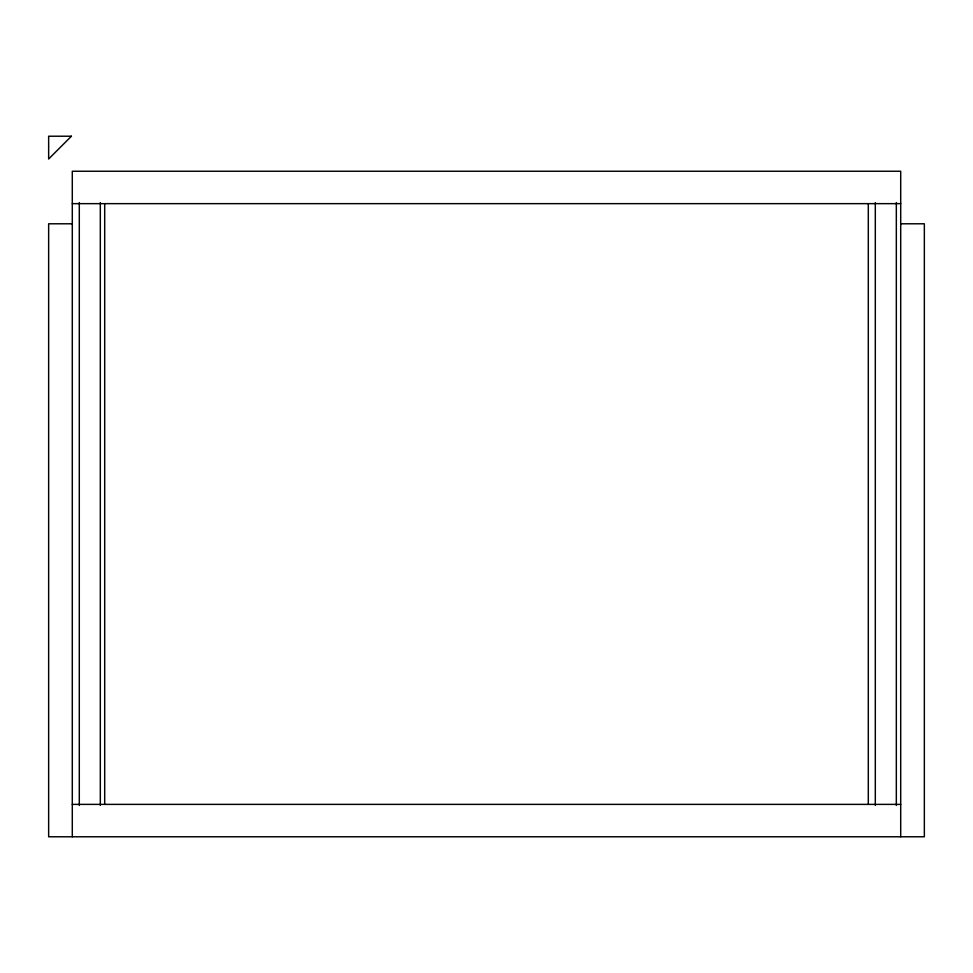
<?xml version="1.0" encoding="UTF-8"?>
<svg xmlns="http://www.w3.org/2000/svg" width="973" height="973" viewBox="0 0 973 973"><rect width="100%" height="100%" fill="white"/><g stroke="black" fill="none" stroke-linecap="round" stroke-linejoin="round"><path stroke-width="1.46" d="M72.294 203.649L900.706 203.649M72.294 223.79L48.65 223.79L48.65 836.78L924.35 836.78L924.35 223.79L900.706 223.79M72.294 804.379L900.706 804.379M900.706 836.78L900.706 171.248L72.294 171.248L72.294 836.78M896.328 202.627L896.328 805.401M875.311 202.627L875.311 805.401M868.305 203.649L868.305 804.379M104.695 203.649L104.695 804.379M100.316 202.627L100.316 805.401M79.3 202.627L79.3 805.401M71.418 136.22L48.65 158.988L48.65 136.22L71.418 136.22"/></g></svg>
